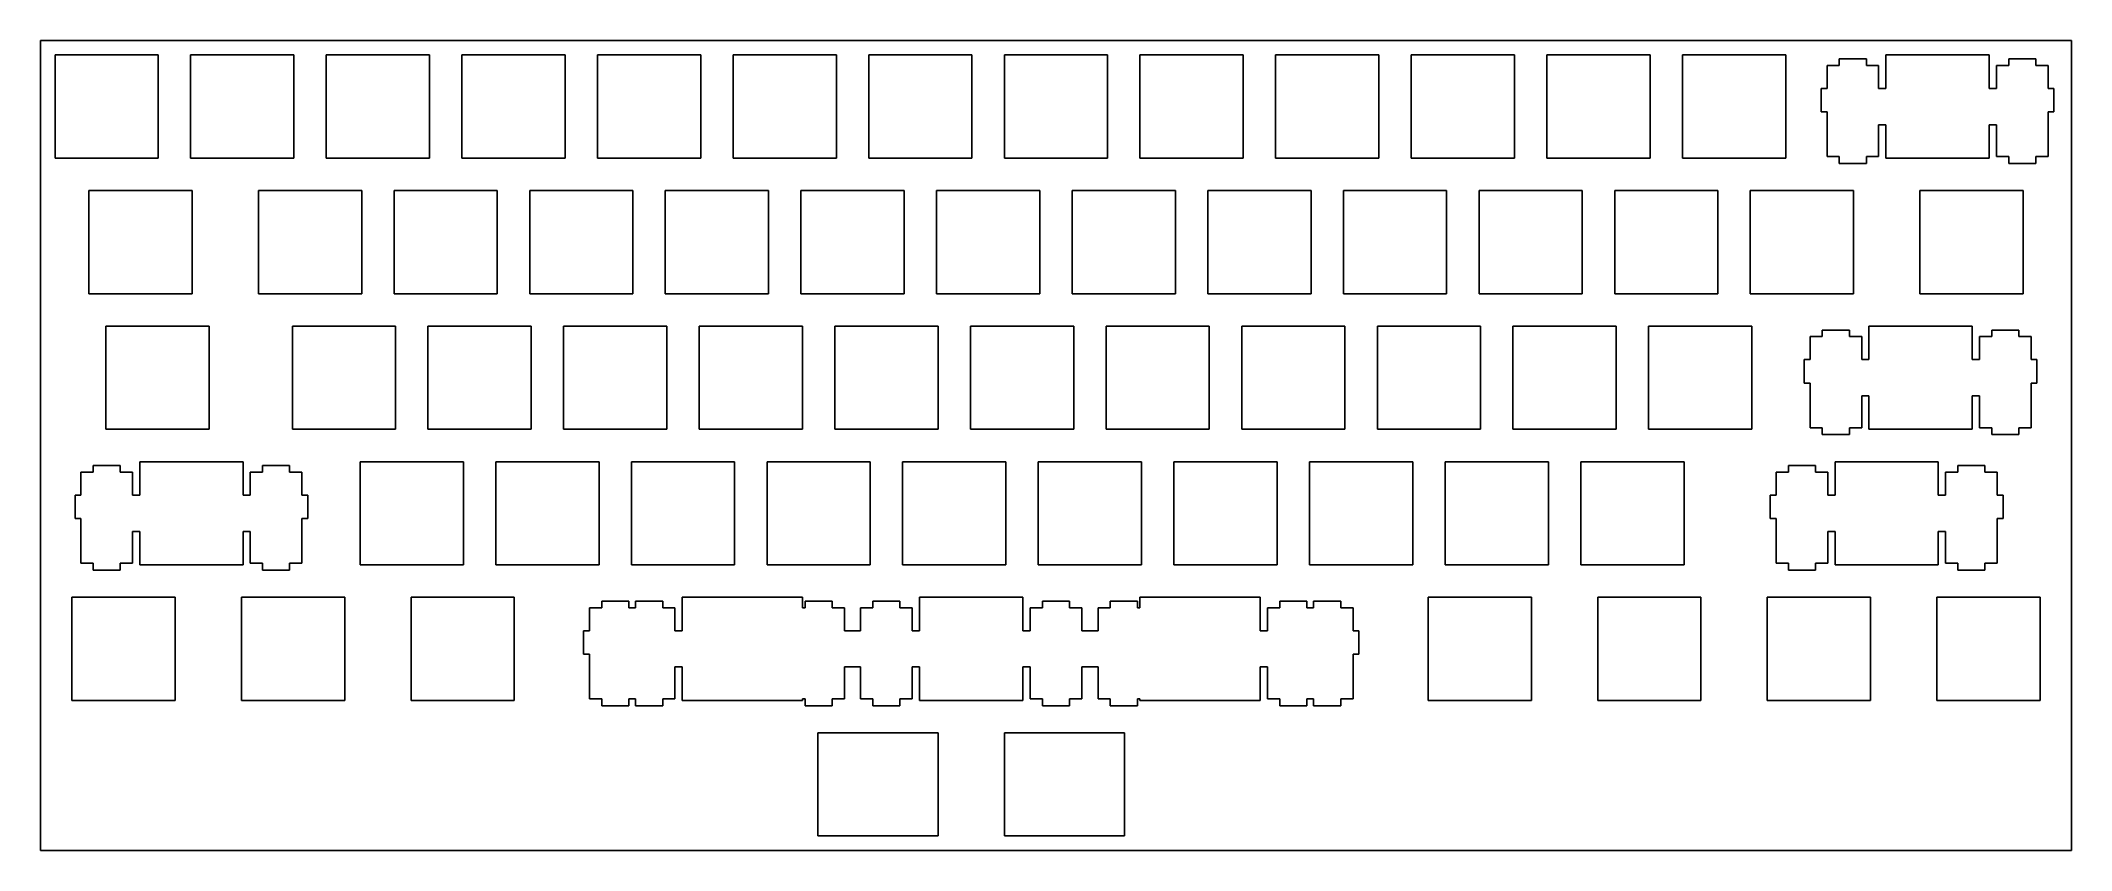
# Model space of a CAD drawing. Extents: x 0 to 285, y 0 to 114.
import ezdxf

# ---------------------------------------------------------------- set-up
doc = ezdxf.new("R2010")
doc.units = 0
doc.layers.get('0').update_dxf_attribs({"linetype": 'CONTINUOUS'})

msp = doc.modelspace()

# ---------------------------------------------------------------- linework, layer by layer
at = {"color": 0}
for p, q in [((0.09508, 114.205), (285.345, 114.205)), ((0.09508, 0.40514), (0.09508, 114.205)), ((285.345, 114.205), (285.345, 0.40514)), ((2.11942, 112.181), (16.6192, 112.181)), ((2.11942, 97.681), (2.11942, 112.181)), ((16.6192, 112.181), (16.6192, 97.681)), ((21.1694, 112.181), (35.669, 112.181)), ((21.1694, 97.681), (21.1694, 112.181)), ((35.669, 112.181), (35.669, 97.681)), ((40.2195, 112.181), (54.719, 112.181)), ((40.2195, 97.681), (40.2195, 112.181)), ((54.719, 112.181), (54.719, 97.681)), ((59.2695, 112.181), (73.769, 112.181)), ((59.2695, 97.681), (59.2695, 112.181)), ((73.769, 112.181), (73.769, 97.681)), ((78.3195, 112.181), (92.819, 112.181)), ((78.3195, 97.681), (78.3195, 112.181)), ((92.819, 112.181), (92.819, 97.681)), ((97.3681, 112.181), (111.869, 112.181)), ((97.3681, 97.681), (97.3681, 112.181)), ((111.869, 112.181), (111.869, 97.681)), ((116.418, 112.181), (130.919, 112.181)), ((116.418, 97.681), (116.418, 112.181)), ((130.919, 112.181), (130.919, 97.681)), ((135.469, 112.181), (149.969, 112.181)), ((135.469, 97.681), (135.469, 112.181)), ((149.969, 112.181), (149.969, 97.681)), ((154.519, 112.181), (169.019, 112.181)), ((154.519, 97.681), (154.519, 112.181)), ((169.019, 112.181), (169.019, 97.681)), ((173.569, 112.181), (188.069, 112.181)), ((173.569, 97.681), (173.569, 112.181)), ((188.069, 112.181), (188.069, 97.681)), ((192.619, 112.181), (207.119, 112.181)), ((192.619, 97.681), (192.619, 112.181)), ((207.119, 112.181), (207.119, 97.681)), ((211.669, 112.181), (226.169, 112.181)), ((211.669, 97.681), (211.669, 112.181)), ((226.169, 112.181), (226.169, 97.681)), ((230.719, 112.181), (245.219, 112.181)), ((230.719, 97.681), (230.719, 112.181)), ((245.219, 112.181), (245.219, 97.681)), ((256.544, 111.631), (252.743, 111.631)), ((252.743, 111.631), (252.743, 110.71)), ((256.544, 110.71), (256.544, 111.631)), ((259.294, 112.181), (259.294, 107.48)), ((273.794, 112.181), (259.294, 112.181)), ((273.794, 107.48), (273.794, 112.181)), ((280.344, 111.631), (276.545, 111.631)), ((276.545, 111.631), (276.545, 110.71)), ((280.344, 110.71), (280.344, 111.631)), ((252.743, 110.71), (251.019, 110.71)), ((251.019, 110.71), (251.019, 107.48)), ((258.269, 110.71), (256.544, 110.71)), ((258.269, 107.48), (258.269, 110.71)), ((276.545, 110.71), (274.82, 110.71)), ((274.82, 110.71), (274.82, 107.48)), ((282.069, 110.71), (280.344, 110.71)), ((282.069, 107.48), (282.069, 110.71)), ((251.019, 107.48), (250.194, 107.48)), ((250.194, 107.48), (250.194, 104.181)), ((259.294, 107.48), (258.269, 107.48)), ((274.82, 107.48), (273.794, 107.48)), ((282.895, 107.48), (282.069, 107.48)), ((282.895, 104.181), (282.895, 107.48)), ((250.194, 104.181), (251.019, 104.181)), ((251.019, 104.181), (251.019, 97.911)), ((282.069, 97.911), (282.069, 104.181)), ((282.069, 104.181), (282.895, 104.181)), ((258.269, 97.911), (258.269, 102.38)), ((258.269, 102.38), (259.294, 102.38)), ((259.294, 102.38), (259.294, 97.681)), ((273.794, 97.681), (273.794, 102.38)), ((273.794, 102.38), (274.82, 102.38)), ((274.82, 102.38), (274.82, 97.911)), ((16.6192, 97.681), (2.11942, 97.681)), ((35.669, 97.681), (21.1694, 97.681)), ((54.719, 97.681), (40.2195, 97.681)), ((73.769, 97.681), (59.2695, 97.681)), ((92.819, 97.681), (78.3195, 97.681)), ((111.869, 97.681), (97.3681, 97.681)), ((130.919, 97.681), (116.418, 97.681)), ((149.969, 97.681), (135.469, 97.681)), ((169.019, 97.681), (154.519, 97.681)), ((188.069, 97.681), (173.569, 97.681)), ((207.119, 97.681), (192.619, 97.681)), ((226.169, 97.681), (211.669, 97.681)), ((245.219, 97.681), (230.719, 97.681)), ((251.019, 97.911), (252.743, 97.911)), ((252.743, 97.911), (252.743, 96.9299)), ((256.544, 96.9299), (256.544, 97.911)), ((256.544, 97.911), (258.269, 97.911)), ((259.294, 97.681), (273.794, 97.681)), ((274.82, 97.911), (276.545, 97.911)), ((276.545, 97.911), (276.545, 96.9299)), ((280.344, 96.9299), (280.344, 97.911)), ((280.344, 97.911), (282.069, 97.911)), ((252.743, 96.9299), (256.544, 96.9299)), ((276.545, 96.9299), (280.344, 96.9299)), ((6.88192, 93.1305), (21.3817, 93.1305)), ((6.88192, 78.631), (6.88192, 93.1305)), ((21.3817, 93.1305), (21.3817, 78.631)), ((30.6944, 93.1305), (45.194, 93.1305)), ((30.6944, 78.631), (30.6944, 93.1305)), ((45.194, 93.1305), (45.194, 78.631)), ((49.7445, 93.1305), (64.244, 93.1305)), ((49.7445, 78.631), (49.7445, 93.1305)), ((64.244, 93.1305), (64.244, 78.631)), ((68.7945, 93.1305), (83.294, 93.1305)), ((68.7945, 78.631), (68.7945, 93.1305)), ((83.294, 93.1305), (83.294, 78.631)), ((87.8445, 93.1305), (102.344, 93.1305)), ((87.8445, 78.631), (87.8445, 93.1305)), ((102.344, 93.1305), (102.344, 78.631)), ((106.894, 93.1305), (121.394, 93.1305)), ((106.894, 78.631), (106.894, 93.1305)), ((121.394, 93.1305), (121.394, 78.631)), ((125.944, 93.1305), (140.444, 93.1305)), ((125.944, 78.631), (125.944, 93.1305)), ((140.444, 93.1305), (140.444, 78.631)), ((144.994, 93.1305), (159.494, 93.1305)), ((144.994, 78.631), (144.994, 93.1305)), ((159.494, 93.1305), (159.494, 78.631)), ((164.044, 93.1305), (178.544, 93.1305)), ((164.044, 78.631), (164.044, 93.1305)), ((178.544, 93.1305), (178.544, 78.631)), ((183.094, 93.1305), (197.594, 93.1305)), ((183.094, 78.631), (183.094, 93.1305)), ((197.594, 93.1305), (197.594, 78.631)), ((202.144, 93.1305), (216.644, 93.1305)), ((202.144, 78.631), (202.144, 93.1305)), ((216.644, 93.1305), (216.644, 78.631)), ((221.194, 93.1305), (235.694, 93.1305)), ((221.194, 78.631), (221.194, 93.1305)), ((235.694, 93.1305), (235.694, 78.631)), ((240.244, 93.1305), (254.744, 93.1305)), ((240.244, 78.631), (240.244, 93.1305)), ((254.744, 93.1305), (254.744, 78.631)), ((264.057, 93.1305), (278.557, 93.1305)), ((264.057, 78.631), (264.057, 93.1305)), ((278.557, 93.1305), (278.557, 78.631)), ((21.3817, 78.631), (6.88192, 78.631)), ((45.194, 78.631), (30.6944, 78.631)), ((64.244, 78.631), (49.7445, 78.631)), ((83.294, 78.631), (68.7945, 78.631)), ((102.344, 78.631), (87.8445, 78.631)), ((121.394, 78.631), (106.894, 78.631)), ((140.444, 78.631), (125.944, 78.631)), ((159.494, 78.631), (144.994, 78.631)), ((178.544, 78.631), (164.044, 78.631)), ((197.594, 78.631), (183.094, 78.631)), ((216.644, 78.631), (202.144, 78.631)), ((235.694, 78.631), (221.194, 78.631)), ((254.744, 78.631), (240.244, 78.631)), ((278.557, 78.631), (264.057, 78.631)), ((9.26317, 74.0805), (23.7629, 74.0805)), ((9.26317, 59.581), (9.26317, 74.0805)), ((23.7629, 74.0805), (23.7629, 59.581)), ((35.457, 74.0805), (49.9565, 74.0805)), ((35.457, 59.581), (35.457, 74.0805)), ((49.9565, 74.0805), (49.9565, 59.581)), ((54.507, 74.0805), (69.0065, 74.0805)), ((54.507, 59.581), (54.507, 74.0805)), ((69.0065, 74.0805), (69.0065, 59.581)), ((73.557, 74.0805), (88.0565, 74.0805)), ((73.557, 59.581), (73.557, 74.0805)), ((88.0565, 74.0805), (88.0565, 59.581)), ((92.607, 74.0805), (107.107, 74.0805)), ((92.607, 59.581), (92.607, 74.0805)), ((107.107, 74.0805), (107.107, 59.581)), ((111.657, 74.0805), (126.157, 74.0805)), ((111.657, 59.581), (111.657, 74.0805)), ((126.157, 74.0805), (126.157, 59.581)), ((130.707, 74.0805), (145.207, 74.0805)), ((130.707, 59.581), (130.707, 74.0805)), ((145.207, 74.0805), (145.207, 59.581)), ((149.757, 74.0805), (164.257, 74.0805)), ((149.757, 59.581), (149.757, 74.0805)), ((164.257, 74.0805), (164.257, 59.581)), ((168.807, 74.0805), (183.307, 74.0805)), ((168.807, 59.581), (168.807, 74.0805)), ((183.307, 74.0805), (183.307, 59.581)), ((187.857, 74.0805), (202.357, 74.0805)), ((187.857, 59.581), (187.857, 74.0805)), ((202.357, 74.0805), (202.357, 59.581)), ((206.907, 74.0805), (221.407, 74.0805)), ((206.907, 59.581), (206.907, 74.0805)), ((221.407, 74.0805), (221.407, 59.581)), ((225.957, 74.0805), (240.457, 74.0805)), ((225.957, 59.581), (225.957, 74.0805)), ((240.457, 74.0805), (240.457, 59.581)), ((250.362, 72.6101), (248.638, 72.6101)), ((248.638, 72.6101), (248.638, 69.3801)), ((254.161, 73.5309), (250.362, 73.5309)), ((250.362, 73.5309), (250.362, 72.6101)), ((254.161, 72.6101), (254.161, 73.5309)), ((255.888, 72.6101), (254.161, 72.6101)), ((255.888, 69.3801), (255.888, 72.6101)), ((256.912, 74.0805), (256.912, 69.3801)), ((271.413, 74.0805), (256.912, 74.0805)), ((271.413, 69.3801), (271.413, 74.0805)), ((274.162, 72.6101), (272.438, 72.6101)), ((272.438, 72.6101), (272.438, 69.3801)), ((277.963, 73.5309), (274.162, 73.5309)), ((274.162, 73.5309), (274.162, 72.6101)), ((277.963, 72.6101), (277.963, 73.5309)), ((279.688, 72.6101), (277.963, 72.6101)), ((279.688, 69.3801), (279.688, 72.6101)), ((248.638, 69.3801), (247.813, 69.3801)), ((247.813, 69.3801), (247.813, 66.0809)), ((256.912, 69.3801), (255.888, 69.3801)), ((272.438, 69.3801), (271.413, 69.3801)), ((280.512, 69.3801), (279.688, 69.3801)), ((280.512, 66.0809), (280.512, 69.3801)), ((247.813, 66.0809), (248.638, 66.0809)), ((248.638, 66.0809), (248.638, 59.811)), ((279.688, 59.811), (279.688, 66.0809)), ((279.688, 66.0809), (280.512, 66.0809)), ((255.888, 59.811), (255.888, 64.28)), ((255.888, 64.28), (256.912, 64.28)), ((256.912, 64.28), (256.912, 59.581)), ((271.413, 59.581), (271.413, 64.28)), ((271.413, 64.28), (272.438, 64.28)), ((272.438, 64.28), (272.438, 59.811)), ((23.7629, 59.581), (9.26317, 59.581)), ((49.9565, 59.581), (35.457, 59.581)), ((69.0065, 59.581), (54.507, 59.581)), ((88.0565, 59.581), (73.557, 59.581)), ((107.107, 59.581), (92.607, 59.581)), ((126.157, 59.581), (111.657, 59.581)), ((145.207, 59.581), (130.707, 59.581)), ((164.257, 59.581), (149.757, 59.581)), ((183.307, 59.581), (168.807, 59.581)), ((202.357, 59.581), (187.857, 59.581)), ((221.407, 59.581), (206.907, 59.581)), ((240.457, 59.581), (225.957, 59.581)), ((248.638, 59.811), (250.362, 59.811)), ((250.362, 59.811), (250.362, 58.8299)), ((250.362, 58.8299), (254.161, 58.8299)), ((254.161, 58.8299), (254.161, 59.811)), ((254.161, 59.811), (255.888, 59.811)), ((256.912, 59.581), (271.413, 59.581)), ((272.438, 59.811), (274.162, 59.811)), ((274.162, 59.811), (274.162, 58.8299)), ((274.162, 58.8299), (277.963, 58.8299)), ((277.963, 58.8299), (277.963, 59.811)), ((277.963, 59.811), (279.688, 59.811)), ((11.2751, 54.4823), (7.47586, 54.4823)), ((7.47586, 54.4823), (7.47586, 53.5601)), ((11.2751, 53.5601), (11.2751, 54.4823)), ((14.0257, 55.0305), (14.0257, 50.3301)), ((28.5254, 55.0305), (14.0257, 55.0305)), ((28.5254, 50.3301), (28.5254, 55.0305)), ((35.0752, 54.4823), (31.276, 54.4823)), ((31.276, 54.4823), (31.276, 53.5601)), ((35.0752, 53.5601), (35.0752, 54.4823)), ((44.982, 55.0305), (59.4815, 55.0305)), ((44.982, 40.531), (44.982, 55.0305)), ((59.4815, 55.0305), (59.4815, 40.531)), ((64.032, 55.0305), (78.5315, 55.0305)), ((64.032, 40.531), (64.032, 55.0305)), ((78.5315, 55.0305), (78.5315, 40.531)), ((83.082, 55.0305), (97.5815, 55.0305)), ((83.082, 40.531), (83.082, 55.0305)), ((97.5815, 55.0305), (97.5815, 40.531)), ((102.132, 55.0305), (116.632, 55.0305)), ((102.132, 40.531), (102.132, 55.0305)), ((116.632, 55.0305), (116.632, 40.531)), ((121.182, 55.0305), (135.682, 55.0305)), ((121.182, 40.531), (121.182, 55.0305)), ((135.682, 55.0305), (135.682, 40.531)), ((140.232, 55.0305), (154.732, 55.0305)), ((140.232, 40.531), (140.232, 55.0305)), ((154.732, 55.0305), (154.732, 40.531)), ((159.282, 55.0305), (173.782, 55.0305)), ((159.282, 40.531), (159.282, 55.0305)), ((173.782, 55.0305), (173.782, 40.531)), ((178.332, 55.0305), (192.832, 55.0305)), ((178.332, 40.531), (178.332, 55.0305)), ((192.832, 55.0305), (192.832, 40.531)), ((197.382, 55.0305), (211.882, 55.0305)), ((197.382, 40.531), (197.382, 55.0305)), ((211.882, 55.0305), (211.882, 40.531)), ((216.432, 55.0305), (230.932, 55.0305)), ((216.432, 40.531), (216.432, 55.0305)), ((230.932, 55.0305), (230.932, 40.531)), ((249.4, 54.4823), (245.601, 54.4823)), ((245.601, 54.4823), (245.601, 53.5601)), ((249.4, 53.5601), (249.4, 54.4823)), ((252.149, 55.0305), (252.149, 50.3301)), ((266.65, 55.0305), (252.149, 55.0305)), ((266.65, 50.3301), (266.65, 55.0305)), ((273.2, 54.4823), (269.401, 54.4823)), ((269.401, 54.4823), (269.401, 53.5601)), ((273.2, 53.5601), (273.2, 54.4823)), ((7.47586, 53.5601), (5.75056, 53.5601)), ((5.75056, 53.5601), (5.75056, 50.3301)), ((13.0004, 53.5601), (11.2751, 53.5601)), ((13.0004, 50.3301), (13.0004, 53.5601)), ((31.276, 53.5601), (29.5506, 53.5601)), ((29.5506, 53.5601), (29.5506, 50.3301)), ((36.8004, 53.5601), (35.0752, 53.5601)), ((36.8004, 50.3301), (36.8004, 53.5601)), ((245.601, 53.5601), (243.876, 53.5601)), ((243.876, 53.5601), (243.876, 50.3301)), ((251.126, 53.5601), (249.4, 53.5601)), ((251.126, 50.3301), (251.126, 53.5601)), ((269.401, 53.5601), (267.676, 53.5601)), ((267.676, 53.5601), (267.676, 50.3301)), ((274.925, 53.5601), (273.2, 53.5601)), ((274.925, 50.3301), (274.925, 53.5601)), ((5.75056, 50.3301), (4.9251, 50.3301)), ((4.9251, 50.3301), (4.9251, 47.0309)), ((14.0257, 50.3301), (13.0004, 50.3301)), ((29.5506, 50.3301), (28.5254, 50.3301)), ((37.6259, 50.3301), (36.8004, 50.3301)), ((37.6259, 47.0309), (37.6259, 50.3301)), ((243.876, 50.3301), (243.05, 50.3301)), ((243.05, 50.3301), (243.05, 47.0309)), ((252.149, 50.3301), (251.126, 50.3301)), ((267.676, 50.3301), (266.65, 50.3301)), ((275.751, 50.3301), (274.925, 50.3301)), ((275.751, 47.0309), (275.751, 50.3301)), ((4.9251, 47.0309), (5.75056, 47.0309)), ((5.75056, 47.0309), (5.75056, 40.761)), ((36.8004, 40.761), (36.8004, 47.0309)), ((36.8004, 47.0309), (37.6259, 47.0309)), ((243.05, 47.0309), (243.876, 47.0309)), ((243.876, 47.0309), (243.876, 40.761)), ((274.925, 40.761), (274.925, 47.0309)), ((274.925, 47.0309), (275.751, 47.0309)), ((13.0004, 40.761), (13.0004, 45.23)), ((13.0004, 45.23), (14.0257, 45.23)), ((14.0257, 45.23), (14.0257, 40.531)), ((28.5254, 40.531), (28.5254, 45.23)), ((28.5254, 45.23), (29.5506, 45.23)), ((29.5506, 45.23), (29.5506, 40.761)), ((251.126, 40.761), (251.126, 45.23)), ((251.126, 45.23), (252.149, 45.23)), ((252.149, 45.23), (252.149, 40.531)), ((266.65, 40.531), (266.65, 45.23)), ((266.65, 45.23), (267.676, 45.23)), ((267.676, 45.23), (267.676, 40.761)), ((5.75056, 40.761), (7.47586, 40.761)), ((7.47586, 40.761), (7.47586, 39.7799)), ((11.2751, 39.7799), (11.2751, 40.761)), ((11.2751, 40.761), (13.0004, 40.761)), ((14.0257, 40.531), (28.5254, 40.531)), ((29.5506, 40.761), (31.276, 40.761)), ((31.276, 40.761), (31.276, 39.7799)), ((35.0752, 39.7799), (35.0752, 40.761)), ((35.0752, 40.761), (36.8004, 40.761)), ((59.4815, 40.531), (44.982, 40.531)), ((78.5315, 40.531), (64.032, 40.531)), ((97.5815, 40.531), (83.082, 40.531)), ((116.632, 40.531), (102.132, 40.531)), ((135.682, 40.531), (121.182, 40.531)), ((154.732, 40.531), (140.232, 40.531)), ((173.782, 40.531), (159.282, 40.531)), ((192.832, 40.531), (178.332, 40.531)), ((211.882, 40.531), (197.382, 40.531)), ((230.932, 40.531), (216.432, 40.531)), ((243.876, 40.761), (245.601, 40.761)), ((245.601, 40.761), (245.601, 39.7799)), ((249.4, 39.7799), (249.4, 40.761)), ((249.4, 40.761), (251.126, 40.761)), ((252.149, 40.531), (266.65, 40.531)), ((267.676, 40.761), (269.401, 40.761)), ((269.401, 40.761), (269.401, 39.7799)), ((273.2, 39.7799), (273.2, 40.761)), ((273.2, 40.761), (274.925, 40.761)), ((7.47586, 39.7799), (11.2751, 39.7799)), ((31.276, 39.7799), (35.0752, 39.7799)), ((245.601, 39.7799), (249.4, 39.7799)), ((269.401, 39.7799), (273.2, 39.7799)), ((4.50067, 35.9805), (19.0004, 35.9805)), ((4.50067, 21.4809), (4.50067, 35.9805)), ((19.0004, 35.9805), (19.0004, 21.4809)), ((28.3132, 35.9805), (42.8128, 35.9805)), ((28.3132, 21.4809), (28.3132, 35.9805)), ((42.8128, 35.9805), (42.8128, 21.4809)), ((52.1257, 35.9805), (66.6253, 35.9805)), ((52.1257, 21.4809), (52.1257, 35.9805)), ((66.6253, 35.9805), (66.6253, 21.4809)), ((78.9065, 34.5102), (77.1811, 34.5102)), ((77.1811, 34.5102), (77.1811, 31.2801)), ((82.7126, 35.4323), (78.9065, 35.4323)), ((78.9065, 35.4323), (78.9065, 34.5102)), ((82.7126, 34.5102), (82.7126, 35.4323)), ((83.6757, 34.5102), (82.7126, 34.5102)), ((87.4751, 35.4323), (83.6757, 35.4323)), ((83.6757, 35.4323), (83.6757, 34.5102)), ((87.4751, 34.5102), (87.4751, 35.4323)), ((89.2006, 34.5102), (87.4751, 34.5102)), ((89.2006, 31.2801), (89.2006, 34.5102)), ((90.2257, 35.9805), (90.2257, 31.2801)), ((107.107, 35.9805), (90.2257, 35.9805)), ((107.107, 34.5102), (107.107, 35.9805)), ((107.476, 34.5102), (107.107, 34.5102)), ((111.275, 35.4323), (107.476, 35.4323)), ((107.476, 35.4323), (107.476, 34.5102)), ((111.275, 34.5102), (111.275, 35.4323)), ((113, 34.5102), (111.275, 34.5102)), ((113, 31.2801), (113, 34.5102)), ((117.007, 34.5102), (115.281, 34.5102)), ((115.281, 34.5102), (115.281, 31.2801)), ((120.807, 35.4323), (117.007, 35.4323)), ((117.007, 35.4323), (117.007, 34.5102)), ((120.807, 34.5102), (120.807, 35.4323)), ((122.531, 34.5102), (120.807, 34.5102)), ((122.531, 31.2801), (122.531, 34.5102)), ((138.063, 35.9805), (123.562, 35.9805)), ((123.562, 35.9805), (123.562, 31.2801)), ((138.063, 31.2801), (138.063, 35.9805)), ((140.819, 34.5102), (139.095, 34.5102)), ((139.095, 34.5102), (139.095, 31.2801)), ((144.619, 35.4323), (140.819, 35.4323)), ((140.819, 35.4323), (140.819, 34.5102)), ((144.619, 34.5102), (144.619, 35.4323)), ((146.345, 34.5102), (144.619, 34.5102)), ((146.345, 31.2801), (146.345, 34.5102)), ((150.351, 34.5102), (148.626, 34.5102)), ((148.626, 34.5102), (148.626, 31.2801)), ((154.15, 35.4323), (150.351, 35.4323)), ((150.351, 35.4323), (150.351, 34.5102)), ((154.15, 34.5102), (154.15, 35.4323)), ((154.519, 34.5102), (154.15, 34.5102)), ((171.4, 35.9805), (154.519, 35.9805)), ((154.519, 35.9805), (154.519, 34.5102)), ((171.4, 31.2801), (171.4, 35.9805)), ((174.151, 34.5102), (172.426, 34.5102)), ((172.426, 34.5102), (172.426, 31.2801)), ((177.95, 35.4323), (174.151, 35.4323)), ((174.151, 35.4323), (174.151, 34.5102)), ((177.95, 34.5102), (177.95, 35.4323)), ((178.912, 34.5102), (177.95, 34.5102)), ((182.719, 35.4323), (178.912, 35.4323)), ((178.912, 35.4323), (178.912, 34.5102)), ((182.719, 34.5102), (182.719, 35.4323)), ((184.445, 34.5102), (182.719, 34.5102)), ((184.445, 31.2801), (184.445, 34.5102)), ((195.001, 35.9805), (209.5, 35.9805)), ((195.001, 21.4809), (195.001, 35.9805)), ((209.5, 35.9805), (209.5, 21.4809)), ((218.813, 35.9805), (233.313, 35.9805)), ((218.813, 21.4809), (218.813, 35.9805)), ((233.313, 35.9805), (233.313, 21.4809)), ((242.626, 35.9805), (257.125, 35.9805)), ((242.626, 21.4809), (242.626, 35.9805)), ((257.125, 35.9805), (257.125, 21.4809)), ((266.438, 35.9805), (280.938, 35.9805)), ((266.438, 21.4809), (266.438, 35.9805)), ((280.938, 35.9805), (280.938, 21.4809)), ((77.1811, 31.2801), (76.357, 31.2801)), ((76.357, 31.2801), (76.357, 27.9811)), ((90.2257, 31.2801), (89.2006, 31.2801)), ((115.281, 31.2801), (113, 31.2801)), ((123.562, 31.2801), (122.531, 31.2801)), ((139.095, 31.2801), (138.063, 31.2801)), ((148.626, 31.2801), (146.345, 31.2801)), ((172.426, 31.2801), (171.4, 31.2801)), ((185.269, 31.2801), (184.445, 31.2801)), ((185.269, 27.9811), (185.269, 31.2801)), ((76.357, 27.9811), (77.1811, 27.9811)), ((77.1811, 27.9811), (77.1811, 21.711)), ((89.2006, 21.711), (89.2006, 26.1813)), ((89.2006, 26.1813), (90.2257, 26.1813)), ((90.2257, 26.1813), (90.2257, 21.4809)), ((113, 21.711), (113, 26.1813)), ((113, 26.1813), (115.281, 26.1813)), ((115.281, 26.1813), (115.281, 21.711)), ((122.531, 21.711), (122.531, 26.1813)), ((122.531, 26.1813), (123.562, 26.1813)), ((123.562, 26.1813), (123.562, 21.4809)), ((138.063, 21.4809), (138.063, 26.1813)), ((138.063, 26.1813), (139.095, 26.1813)), ((139.095, 26.1813), (139.095, 21.711)), ((146.345, 21.711), (146.345, 26.1813)), ((146.345, 26.1813), (148.626, 26.1813)), ((148.626, 26.1813), (148.626, 21.711)), ((171.4, 21.4809), (171.4, 26.1813)), ((171.4, 26.1813), (172.426, 26.1813)), ((172.426, 26.1813), (172.426, 21.711)), ((184.445, 21.711), (184.445, 27.9811)), ((184.445, 27.9811), (185.269, 27.9811)), ((19.0004, 21.4809), (4.50067, 21.4809)), ((42.8128, 21.4809), (28.3132, 21.4809)), ((66.6253, 21.4809), (52.1257, 21.4809)), ((77.1811, 21.711), (78.9065, 21.711)), ((78.9065, 21.711), (78.9065, 20.7298)), ((78.9065, 20.7298), (82.7126, 20.7298)), ((82.7126, 20.7298), (82.7126, 21.711)), ((82.7126, 21.711), (83.6757, 21.711)), ((83.6757, 21.711), (83.6757, 20.7298)), ((83.6757, 20.7298), (87.4751, 20.7298)), ((87.4751, 20.7298), (87.4751, 21.711)), ((87.4751, 21.711), (89.2006, 21.711)), ((90.2257, 21.4809), (107.107, 21.4809)), ((107.107, 21.4809), (107.107, 21.711)), ((107.107, 21.711), (107.476, 21.711)), ((107.476, 21.711), (107.476, 20.7298)), ((107.476, 20.7298), (111.275, 20.7298)), ((111.275, 20.7298), (111.275, 21.711)), ((111.275, 21.711), (113, 21.711)), ((115.281, 21.711), (117.007, 21.711)), ((117.007, 21.711), (117.007, 20.7298)), ((117.007, 20.7298), (120.807, 20.7298)), ((120.807, 20.7298), (120.807, 21.711)), ((120.807, 21.711), (122.531, 21.711)), ((123.562, 21.4809), (138.063, 21.4809)), ((139.095, 21.711), (140.819, 21.711)), ((140.819, 21.711), (140.819, 20.7298)), ((140.819, 20.7298), (144.619, 20.7298)), ((144.619, 20.7298), (144.619, 21.711)), ((144.619, 21.711), (146.345, 21.711)), ((148.626, 21.711), (150.351, 21.711)), ((150.351, 21.711), (150.351, 20.7298)), ((150.351, 20.7298), (154.15, 20.7298)), ((154.15, 20.7298), (154.15, 21.711)), ((154.15, 21.711), (154.519, 21.711)), ((154.519, 21.711), (154.519, 21.4809)), ((154.519, 21.4809), (171.4, 21.4809)), ((172.426, 21.711), (174.151, 21.711)), ((174.151, 21.711), (174.151, 20.7298)), ((174.151, 20.7298), (177.95, 20.7298)), ((177.95, 20.7298), (177.95, 21.711)), ((177.95, 21.711), (178.912, 21.711)), ((178.912, 21.711), (178.912, 20.7298)), ((178.912, 20.7298), (182.719, 20.7298)), ((182.719, 20.7298), (182.719, 21.711)), ((182.719, 21.711), (184.445, 21.711)), ((209.5, 21.4809), (195.001, 21.4809)), ((233.313, 21.4809), (218.813, 21.4809)), ((257.125, 21.4809), (242.626, 21.4809)), ((280.938, 21.4809), (266.438, 21.4809)), ((109.276, 16.932), (126.157, 16.932)), ((109.276, 2.43086), (109.276, 16.932)), ((126.157, 16.932), (126.157, 2.43086)), ((135.469, 16.932), (152.35, 16.932)), ((135.469, 2.43086), (135.469, 16.932)), ((152.35, 16.932), (152.35, 2.43086)), ((285.345, 0.40514), (0.09508, 0.40514)), ((126.157, 2.43086), (109.276, 2.43086)), ((152.35, 2.43086), (135.469, 2.43086))]:
    msp.add_line(p, q, dxfattribs=at)

doc.saveas('drawing.dxf')
